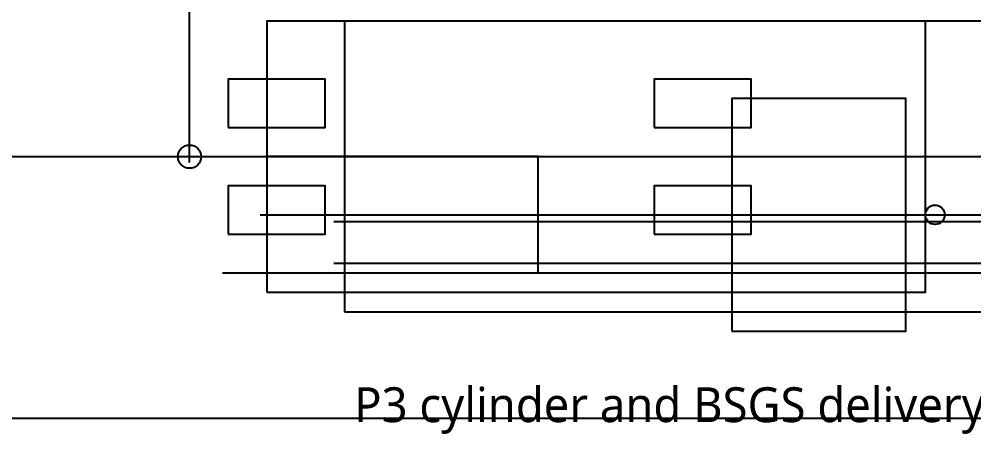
# Model space of a CAD drawing. Header units: metres. Extents: x -1640 to 1560, y -268 to 2338.
# Drawn here: x -282.8 to -233.49, y 1280.19 to 1301.6 of the extents above; entities that cross this region are included whole.
import ezdxf

# ---------------------------------------------------------------- set-up
doc = ezdxf.new("R2010")
doc.units = ezdxf.units.M
for name, color, linetype in [('1F_CDS', 5, 'Continuous'), ('1F_EHS_EXTINGUISHER_HYDRANT_CABINET_CONCEPT', 1, 'Continuous'), ('1F_SUPPORT', 4, 'Continuous'), ('2F_EHS_EXTINGUISHER_HYDRANT_CABINET_CONCEPT', 1, 'Continuous'), ('2F_SUPPORT', 4, 'Continuous'), ('3F_EHS_EXTINGUISHER_HYDRANT_CABINET_CONCEPT', 1, 'Continuous'), ('3F_SUPPORT', 4, 'Continuous'), ('4F_MAU', 2, 'Continuous'), ('4F_SUPPORT', 4, 'Continuous'), ('5F_CDS', 5, 'Continuous'), ('5F_EHS_EXTINGUISHER_HYDRANT_CABINET_CONCEPT', 1, 'Continuous'), ('5F_SUPPORT', 4, 'Continuous'), ('6F_EHS_EXTINGUISHER_HYDRANT_CABINET_CONCEPT', 1, 'Continuous'), ('6F_SUPPORT', 4, 'Continuous'), ('7F_EHS_EXTINGUISHER_HYDRANT_CABINET_CONCEPT', 1, 'Continuous'), ('7F_SUPPORT', 4, 'Continuous'), ('8F_MAU', 2, 'Continuous'), ('8F_SUPPORT', 4, 'Continuous'), ('OUTLINE', 7, 'Continuous'), ('UTIL_CHEM_CONCEPT', 6, 'Continuous'), ('UTIL_EXH.ACID_CONCEPT', 4, 'Continuous'), ('UTIL_EXH.ALK_CONCEPT', 5, 'Continuous'), ('UTIL_GAS.BULK_CONCEPT', 2, 'Continuous'), ('UTIL_GAS.SPEC_CONCEPT', 3, 'Continuous'), ('UTIL_GAS.SPEC_RISER', 3, 'Continuous'), ('UTIL_HR_CONCEPT', 5, 'Continuous'), ('UTIL_PLANT', 2, 'Continuous'), ('UTIL_TEXT', 7, 'Continuous')]:
    doc.layers.add(name, color=color, linetype=linetype)
doc.styles.add('KO', font='malgun.ttf')

msp = doc.modelspace()

# ---------------------------------------------------------------- linework, layer by layer
at = {"layer": '1F_CDS'}
for points in [[(-272, 1296), (-267, 1296), (-267, 1298.5), (-272, 1298.5)], [(-250, 1296), (-245, 1296), (-245, 1298.5), (-250, 1298.5)], [(-272, 1290.5), (-267, 1290.5), (-267, 1293), (-272, 1293)], [(-250, 1290.5), (-245, 1290.5), (-245, 1293), (-250, 1293)]]:
    msp.add_lwpolyline(points, close=True, dxfattribs=at)
at = {"layer": '1F_EHS_EXTINGUISHER_HYDRANT_CABINET_CONCEPT'}
msp.add_circle((-235.5, 1291.5), 0.5, dxfattribs=at)
at = {"layer": '1F_SUPPORT'}
msp.add_lwpolyline([(-246, 1285.5), (-237, 1285.5), (-237, 1297.5), (-246, 1297.5)], close=True, dxfattribs=at)
at = {"layer": '2F_EHS_EXTINGUISHER_HYDRANT_CABINET_CONCEPT'}
msp.add_circle((-235.5, 1291.5), 0.5, dxfattribs=at)
at = {"layer": '2F_SUPPORT'}
msp.add_lwpolyline([(-246, 1285.5), (-237, 1285.5), (-237, 1297.5), (-246, 1297.5)], close=True, dxfattribs=at)
at = {"layer": '3F_EHS_EXTINGUISHER_HYDRANT_CABINET_CONCEPT'}
msp.add_circle((-235.5, 1291.5), 0.5, dxfattribs=at)
at = {"layer": '3F_SUPPORT'}
for points in [[(-266, 1286.5), (-226, 1286.5), (-226, 1301.5), (-266, 1301.5)], [(-246, 1285.5), (-237, 1285.5), (-237, 1297.5), (-246, 1297.5)]]:
    msp.add_lwpolyline(points, close=True, dxfattribs=at)
at = {"layer": '4F_MAU'}
msp.add_lwpolyline([(-270, 1288.5), (-256, 1288.5), (-256, 1294.5), (-270, 1294.5)], close=True, dxfattribs=at)
at = {"layer": '4F_SUPPORT'}
msp.add_lwpolyline([(-246, 1285.5), (-237, 1285.5), (-237, 1297.5), (-246, 1297.5)], close=True, dxfattribs=at)
at = {"layer": '5F_CDS'}
for points in [[(-272, 1296), (-267, 1296), (-267, 1298.5), (-272, 1298.5)], [(-250, 1296), (-245, 1296), (-245, 1298.5), (-250, 1298.5)], [(-272, 1290.5), (-267, 1290.5), (-267, 1293), (-272, 1293)], [(-250, 1290.5), (-245, 1290.5), (-245, 1293), (-250, 1293)]]:
    msp.add_lwpolyline(points, close=True, dxfattribs=at)
at = {"layer": '5F_EHS_EXTINGUISHER_HYDRANT_CABINET_CONCEPT'}
msp.add_circle((-235.5, 1291.5), 0.5, dxfattribs=at)
at = {"layer": '5F_SUPPORT'}
msp.add_lwpolyline([(-246, 1285.5), (-237, 1285.5), (-237, 1297.5), (-246, 1297.5)], close=True, dxfattribs=at)
at = {"layer": '6F_EHS_EXTINGUISHER_HYDRANT_CABINET_CONCEPT'}
msp.add_circle((-235.5, 1291.5), 0.5, dxfattribs=at)
at = {"layer": '6F_SUPPORT'}
msp.add_lwpolyline([(-246, 1285.5), (-237, 1285.5), (-237, 1297.5), (-246, 1297.5)], close=True, dxfattribs=at)
at = {"layer": '7F_EHS_EXTINGUISHER_HYDRANT_CABINET_CONCEPT'}
msp.add_circle((-235.5, 1291.5), 0.5, dxfattribs=at)
at = {"layer": '7F_SUPPORT'}
for points in [[(-266, 1286.5), (-226, 1286.5), (-226, 1301.5), (-266, 1301.5)], [(-246, 1285.5), (-237, 1285.5), (-237, 1297.5), (-246, 1297.5)]]:
    msp.add_lwpolyline(points, close=True, dxfattribs=at)
at = {"layer": '8F_MAU'}
msp.add_lwpolyline([(-270, 1288.5), (-256, 1288.5), (-256, 1294.5), (-270, 1294.5)], close=True, dxfattribs=at)
at = {"layer": '8F_SUPPORT'}
msp.add_lwpolyline([(-246, 1285.5), (-237, 1285.5), (-237, 1297.5), (-246, 1297.5)], close=True, dxfattribs=at)
at = {"layer": 'OUTLINE'}
msp.add_lwpolyline([(-306, 1281), (345, 1281), (345, 1489), (-306, 1489)], close=True, dxfattribs=at)
at = {"layer": 'UTIL_CHEM_CONCEPT'}
msp.add_line((-272.3, 1288.5), (293.3, 1288.5), dxfattribs=at)
msp.add_line((-272.3, 1288.5), (293.3, 1288.5), dxfattribs=at)
at = {"layer": 'UTIL_EXH.ACID_CONCEPT'}
msp.add_line((-266.55, 1289), (302.55, 1289), dxfattribs=at)
at = {"layer": 'UTIL_EXH.ALK_CONCEPT'}
msp.add_line((-266.55, 1291.16), (302.55, 1291.16), dxfattribs=at)
at = {"layer": 'UTIL_GAS.BULK_CONCEPT'}
msp.add_line((-316.4, 1294.5), (-0.1, 1294.5), dxfattribs=at)
at = {"layer": 'UTIL_GAS.SPEC_CONCEPT'}
msp.add_line((-274, 1294.2), (-274, 1326.3), dxfattribs=at)
msp.add_line((-274, 1294.2), (-274, 1326.3), dxfattribs=at)
at = {"layer": 'UTIL_GAS.SPEC_RISER'}
msp.add_circle((-274, 1294.5), 0.6, dxfattribs=at)
msp.add_circle((-274, 1294.5), 0.6, dxfattribs=at)
at = {"layer": 'UTIL_HR_CONCEPT'}
msp.add_line((-270.35, 1291.5), (13.85, 1291.5), dxfattribs=at)
msp.add_line((-270.35, 1291.5), (13.85, 1291.5), dxfattribs=at)
at = {"layer": 'UTIL_PLANT'}
msp.add_lwpolyline([(-270, 1287.5), (-236, 1287.5), (-236, 1301.5), (-270, 1301.5)], close=True, dxfattribs=at)

# ---------------------------------------------------------------- texts
at = {"layer": 'UTIL_TEXT', "style": 'KO'}
msp.add_text('P3 cylinder and BSGS delivery/exchange area (concept)', height=1.8, dxfattribs=at).set_placement((-265.5, 1280.8))

doc.saveas('drawing.dxf')
